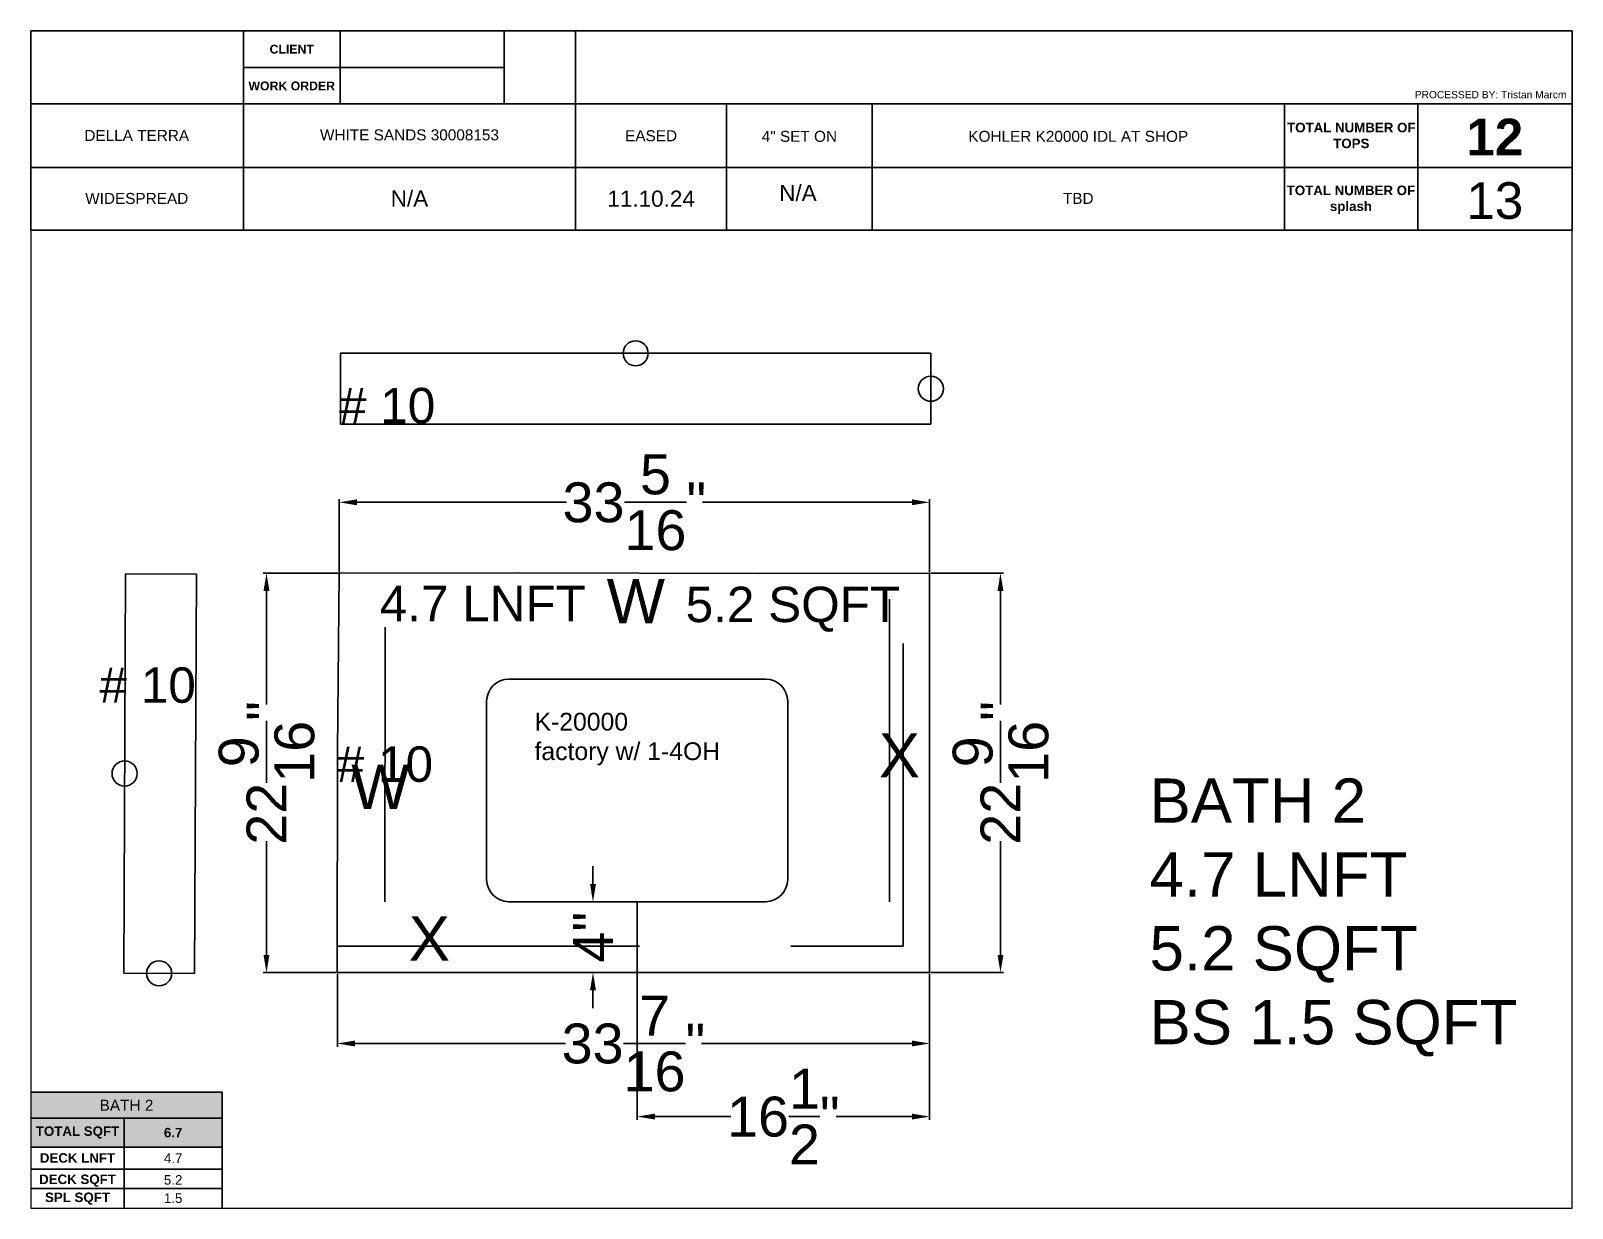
# Paper-space layout '#6 - BATH2' of a CAD drawing. Extents: x 0.2 to 10.8, y 0.2 to 8.3.
# The model-space entities are those that its viewports show. They can reach past a viewport. Long polylines and large blocks are cut down to what shows.
import ezdxf
from ezdxf.enums import TextEntityAlignment as Align

# ---------------------------------------------------------------- set-up
doc = ezdxf.new("R2010")
doc.units = 0
doc.header["$MEASUREMENT"] = 0
doc.linetypes.add('DASHED', pattern=[0.75, 0.5, -0.25])
doc.layers.get('0').update_dxf_attribs({"linetype": 'CONTINUOUS'})
doc.layers.get('Defpoints').update_dxf_attribs({"linetype": 'CONTINUOUS'})
for name, color, linetype in [('_CURVE', 7, 'CONTINUOUS'), ('BACK_SPLASH', 211, 'CONTINUOUS'), ('BLUE_BLUE', 5, 'CONTINUOUS'), ('GREEN_TEXT', 90, 'CONTINUOUS'), ('ORANGE_CABS', 30, 'DASHED'), ('RED_WALL', 1, 'CONTINUOUS')]:
    doc.layers.add(name, color=color, linetype=linetype)
doc.styles.add('Bold', font='arialbd.ttf')
doc.styles.add('Model Text', font='arial.ttf', dxfattribs={"height": 2})
doc.styles.get("Standard").update_dxf_attribs({"font": 'arial.ttf'})
doc.dimstyles.get("Standard").update_dxf_attribs({"dimtxt": 2.25, "dimasz": 1, "dimexe": 0.18, "dimexo": 0.0625, "dimgap": 0.09, "dimtad": 0, "dimdec": 4, "dimzin": 0, "dimdsep": 46, "dimlunit": 5, "dimtxsty": 'Standard', "dimcen": 1, "dimclrd": 3, "dimclre": 3, "dimadec": 0, "dimazin": 0, "dimtfac": 1, "dimtdec": 4, "dimtofl": 0, "dimtmove": 0, "dimatfit": 3, "dimfxl": 1, "dimtolj": 1, "dimtzin": 0, "dimarcsym": 0})

# ---------------------------------------------------------------- blocks, each defined once
blk = doc.blocks.new('*D152')
at = {"color": 3, "linetype": 'Continuous', "lineweight": -2, "transparency": 16777216}
for p, q in [((486.84, -367.928), (486.84, -363.811)), ((487.84, -363.991), (499.671, -363.991)), ((519.176, -363.991), (507.344, -363.991)), ((520.176, -367.929), (520.176, -363.811))]:
    blk.add_line(p, q, dxfattribs=at)
at = {"color": 3, "linetype": 'Continuous', "transparency": 16777216}
for points in [[(487.84, -363.824), (487.84, -364.157), (486.84, -363.991)], [(519.176, -363.824), (519.176, -364.157), (520.176, -363.991)]]:
    blk.add_solid(points, dxfattribs=at)
at = {"layer": 'Defpoints', "color": 0, "linetype": 'Continuous', "transparency": 16777216}
for p in [(520.176, -363.991), (486.84, -367.991), (520.176, -367.992)]:
    blk.add_point(p, dxfattribs=at)
at = {"color": 0, "linetype": 'Continuous', "transparency": 16777216, "insert": (503.508, -363.991), "char_height": 2.25, "attachment_point": 5}
blk.add_mtext('\\A1;33{\\H1x;\\S5/16;}"', dxfattribs=at)
blk = doc.blocks.new('*D153')
at = {"color": 3, "linetype": 'Continuous', "lineweight": -2, "transparency": 16777216}
for p, q in [((520.238, -367.992), (524.356, -367.992)), ((524.176, -368.992), (524.176, -375.407)), ((524.176, -389.534), (524.176, -383.119)), ((520.238, -390.534), (524.356, -390.534))]:
    blk.add_line(p, q, dxfattribs=at)
at = {"color": 3, "linetype": 'Continuous', "transparency": 16777216}
for points in [[(524.009, -368.992), (524.342, -368.992), (524.176, -367.992)], [(524.009, -389.534), (524.342, -389.534), (524.176, -390.534)]]:
    blk.add_solid(points, dxfattribs=at)
at = {"layer": 'Defpoints', "color": 0, "linetype": 'Continuous', "transparency": 16777216}
for p in [(520.176, -367.992), (520.176, -390.534), (524.176, -390.534)]:
    blk.add_point(p, dxfattribs=at)
at = {"color": 0, "linetype": 'Continuous', "transparency": 16777216, "insert": (524.176, -379.263), "char_height": 2.25, "attachment_point": 5, "rotation": 90}
blk.add_mtext('\\A1;22{\\H1x;\\S9/16;}"', dxfattribs=at)
blk = doc.blocks.new('*D154')
at = {"color": 3, "linetype": 'Continuous', "lineweight": -2, "transparency": 16777216}
for p, q in [((486.737, -390.596), (486.737, -394.714)), ((520.176, -390.596), (520.176, -394.714)), ((487.737, -394.534), (499.62, -394.534)), ((519.176, -394.534), (507.293, -394.534))]:
    blk.add_line(p, q, dxfattribs=at)
at = {"color": 3, "linetype": 'Continuous', "transparency": 16777216}
for points in [[(487.737, -394.367), (487.737, -394.701), (486.737, -394.534)], [(519.176, -394.367), (519.176, -394.701), (520.176, -394.534)]]:
    blk.add_solid(points, dxfattribs=at)
at = {"layer": 'Defpoints', "color": 0, "linetype": 'Continuous', "transparency": 16777216}
for p in [(486.737, -390.534), (520.176, -390.534), (486.737, -394.534)]:
    blk.add_point(p, dxfattribs=at)
at = {"color": 0, "linetype": 'Continuous', "transparency": 16777216, "insert": (503.456, -394.534), "char_height": 2.25, "attachment_point": 5}
blk.add_mtext('\\A1;33{\\H1x;\\S7/16;}"', dxfattribs=at)
blk = doc.blocks.new('*D155')
at = {"color": 3, "linetype": 'Continuous', "lineweight": -2, "transparency": 16777216}
for p, q in [((486.777, -367.991), (482.557, -367.991)), ((482.737, -368.991), (482.737, -375.406)), ((482.737, -389.534), (482.737, -383.119)), ((486.674, -390.534), (482.557, -390.534))]:
    blk.add_line(p, q, dxfattribs=at)
at = {"color": 3, "linetype": 'Continuous', "transparency": 16777216}
for points in [[(482.57, -368.991), (482.903, -368.991), (482.737, -367.991)], [(482.57, -389.534), (482.903, -389.534), (482.737, -390.534)]]:
    blk.add_solid(points, dxfattribs=at)
at = {"layer": 'Defpoints', "color": 0, "linetype": 'Continuous', "transparency": 16777216}
for p in [(482.737, -367.991), (486.84, -367.991), (486.737, -390.534)]:
    blk.add_point(p, dxfattribs=at)
at = {"color": 0, "linetype": 'Continuous', "transparency": 16777216, "insert": (482.737, -379.262), "char_height": 2.25, "attachment_point": 5, "rotation": 90}
blk.add_mtext('\\A1;22{\\H1x;\\S9/16;}"', dxfattribs=at)
blk = doc.blocks.new('*D178')
at = {"color": 3, "linetype": 'Continuous', "lineweight": -2, "transparency": 16777216}
for p, q in [((503.665, -386.596), (503.665, -398.841)), ((520.176, -390.596), (520.176, -398.841)), ((504.665, -398.661), (508.949, -398.661)), ((519.176, -398.661), (514.892, -398.661))]:
    blk.add_line(p, q, dxfattribs=at)
at = {"color": 3, "linetype": 'Continuous', "transparency": 16777216}
for points in [[(504.665, -398.494), (504.665, -398.828), (503.665, -398.661)], [(519.176, -398.494), (519.176, -398.828), (520.176, -398.661)]]:
    blk.add_solid(points, dxfattribs=at)
at = {"layer": 'Defpoints', "color": 0, "linetype": 'Continuous', "transparency": 16777216}
for p in [(503.665, -386.534), (520.176, -390.534), (520.176, -398.661)]:
    blk.add_point(p, dxfattribs=at)
at = {"color": 0, "linetype": 'Continuous', "transparency": 16777216, "insert": (511.92, -398.661), "char_height": 2.25, "attachment_point": 5}
blk.add_mtext('\\A1;16{\\H1x;\\S1/2;}"', dxfattribs=at)
blk = doc.blocks.new('*D179')
at = {"color": 3, "linetype": 'Continuous', "lineweight": -2, "transparency": 16777216}
for p, q in [((501.169, -385.534), (501.169, -384.534)), ((503.603, -386.534), (500.989, -386.534)), ((503.603, -390.534), (500.989, -390.534)), ((501.169, -391.534), (501.169, -392.534))]:
    blk.add_line(p, q, dxfattribs=at)
at = {"color": 3, "linetype": 'Continuous', "transparency": 16777216}
for points in [[(501.002, -385.534), (501.336, -385.534), (501.169, -386.534)], [(501.002, -391.534), (501.336, -391.534), (501.169, -390.534)]]:
    blk.add_solid(points, dxfattribs=at)
at = {"layer": 'Defpoints', "color": 0, "linetype": 'Continuous', "transparency": 16777216}
for p in [(503.665, -386.534), (501.169, -390.534), (503.665, -390.534)]:
    blk.add_point(p, dxfattribs=at)
at = {"color": 0, "linetype": 'Continuous', "transparency": 16777216, "insert": (501.169, -388.534), "char_height": 2.25, "attachment_point": 5, "rotation": 90}
blk.add_mtext('\\A1;4"', dxfattribs=at)

msp = doc.modelspace()

# ---------------------------------------------------------------- linework, layer by layer
at = {"color": 3, "linetype": 'Continuous'}
for centre in [(503.578072, -355.581824), (520.246015, -357.582432), (474.726283, -379.295665), (476.674648, -390.576479)]:
    msp.add_circle(centre, 0.707983, dxfattribs=at)
at = {"layer": '_CURVE', "color": 4, "linetype": 'Continuous'}
for p, q in [((496.415091, -373.971465), (510.915091, -373.971465)), ((495.165091, -385.283965), (495.165091, -375.221465)), ((512.165091, -375.221465), (512.165091, -385.283965)), ((510.915091, -386.533965), (496.415091, -386.533965))]:
    msp.add_line(p, q, dxfattribs=at)
for centre, start, end in [((496.415091, -375.221465), 90, 180), ((510.915091, -375.221465), 0, 90), ((496.415091, -385.283965), 180, 270), ((510.915091, -385.283965), 270, 0)]:
    msp.add_arc(centre, 1.25, start, end, dxfattribs=at)
at = {"layer": 'BACK_SPLASH', "color": 211}
for p, q in [((486.910056, -355.581216), (486.90991, -359.581216)), ((486.910056, -355.581216), (520.246088, -355.582432)), ((520.246088, -355.582432), (520.245942, -359.582432)), ((486.90991, -359.581216), (520.245942, -359.582432)), ((474.674669, -390.567321), (474.777898, -368.02401)), ((474.777898, -368.02401), (478.777856, -368.042326)), ((478.674627, -390.585637), (478.777856, -368.042326)), ((474.674669, -390.567321), (478.674627, -390.585637))]:
    msp.add_line(p, q, dxfattribs=at)
at = {"layer": 'BLUE_BLUE', "color": 5}
for p, q in [((520.175762, -390.533965), (520.175762, -367.991871)), ((486.736502, -390.533965), (520.175762, -390.533965))]:
    msp.add_line(p, q, dxfattribs=at)
at = {"layer": 'ORANGE_CABS', "color": 30, "linetype": 'DASHED', "ltscale": 0.5}
for p, q in [((518.675762, -389.033965), (518.675762, -367.994045)), ((517.916569, -386.533965), (517.916569, -369.309322)), ((489.413613, -386.533965), (489.432574, -371.028776)), ((486.73753, -389.033965), (518.675762, -389.033965))]:
    msp.add_line(p, q, dxfattribs=at)
at = {"layer": 'RED_WALL', "color": 1}
for p, q in [((486.839731, -367.990654), (486.745081, -378.016976)), ((497.026938, -367.970324), (486.839731, -367.990654)), ((510.551529, -368.005825), (497.026938, -367.970324)), ((520.175762, -367.991871), (510.551529, -368.005825)), ((486.745081, -378.016976), (486.736502, -390.533965)), ((503.665091, -386.533965), (503.665091, -390.533965))]:
    msp.add_line(p, q, dxfattribs=at)

# ---------------------------------------------------------------- texts
at = {"linetype": 'Continuous', "char_height": 2, "attachment_point": 5, "style": 'Model Text'}
for s, insert in [('# 10', (489.5477, -358.54711)), ('4.7 LNFT', (494.950653, -369.704165)), ('5.2 SQFT', (512.455997, -370.027732)), ('# 10', (476.030155, -374.321585)), ('# 10', (489.423093, -378.78137))]:
    msp.add_mtext(s, dxfattribs=dict(at, insert=insert))
at = {"linetype": 'Continuous', "attachment_point": 1, "style": 'Model Text'}
for s, width, insert, char_height in [('K-20000\\Pfactory w/ 1-4OH', 22.67607236, (497.869686, -375.871904), 1), ('{\\C3;BATH 2\\P}4.7 LNFT\\P5.2 SQFT{\\C3;\\P\\C6;BS 1.5 SQFT}', 29.66556514, (532.591352, -379.577601), 2.5)]:
    msp.add_mtext_dynamic_manual_height_columns(s, width=width, gutter_width=10, heights=[0], dxfattribs=dict(at, insert=insert, char_height=char_height))
at = {"layer": 'GREEN_TEXT', "color": 90}
for s, p in [('W', (501.93969, -368.315664)), ('X', (517.304937, -377.021176)), ('W', (487.521392, -378.807492)), ('X', (490.767922, -387.355323))]:
    msp.add_text(s, height=2.5, dxfattribs=at).set_placement(p, align=Align.TOP_LEFT)

# ---------------------------------------------------------------- dimensions: what is measured, and where the dimension line sits
at = {"linetype": 'Continuous'}
for base, p1, p2, picture, middle in [((520.175762, -363.990654), (486.839731, -367.990654), (520.175762, -367.991871), '*D152', (503.507747, -363.990654)), ((520.175762, -398.660875), (503.665091, -386.533965), (520.175762, -390.533965), '*D178', (511.920427, -398.660875)), ((486.736502, -394.533965), (520.175762, -390.533965), (486.736502, -390.533965), '*D154', (503.456132, -394.533965))]:
    dim = msp.add_linear_dim(base=base, p1=p1, p2=p2, dimstyle='Standard', override={"dimpost": '"'}, dxfattribs=at)
    dim.commit()
    dim.dimension.update_dxf_attribs({"geometry": picture, "text_midpoint": middle})
for base, p1, p2, picture, middle in [((482.736544, -367.990654), (486.736502, -390.533965), (486.839731, -367.990654), '*D155', (482.736544, -379.262309)), ((524.175762, -390.533965), (520.175762, -367.991871), (520.175762, -390.533965), '*D153', (524.175762, -379.262918)), ((501.169037, -390.533965), (503.665091, -386.533965), (503.665091, -390.533965), '*D179', (501.169037, -388.533965))]:
    dim = msp.add_linear_dim(base=base, p1=p1, p2=p2, angle=90, dimstyle='Standard', override={"dimpost": '"'}, dxfattribs=at)
    dim.commit()
    dim.dimension.update_dxf_attribs({"geometry": picture, "text_midpoint": middle})

psp = doc.layouts.new('#6 - BATH2')

# ---------------------------------------------------------------- hatches: boundary and pattern name
at = {"linetype": 'Continuous'}
h = psp.add_hatch(color=8, dxfattribs=at)
h.dxf.hatch_style = 1
h.paths.add_polyline_path([(1.526, 1.028), (0.219, 1.028), (0.219, 0.849), (1.526, 0.849)])
at = {"linetype": 'Continuous', "true_color": 0x7aafdf}
h = psp.add_hatch(color=143, dxfattribs=at)
h.dxf.hatch_style = 1
h.paths.add_polyline_path([(0.856, 0.849), (0.219, 0.849), (0.219, 0.651), (0.856, 0.651)])
at = {"linetype": 'Continuous', "true_color": 0xadddf7}
h = psp.add_hatch(color=141, dxfattribs=at)
h.dxf.hatch_style = 1
h.paths.add_polyline_path([(1.526, 0.651), (1.526, 0.849), (0.856, 0.849), (0.856, 0.651)])

# ---------------------------------------------------------------- linework, layer by layer
at = {"linetype": 'Continuous'}
for p, q in [((0.219, 6.915), (0.219, 8.277)), ((0.219, 8.277), (10.75, 8.277)), ((1.671, 6.915), (1.671, 8.277)), ((2.332, 7.779), (2.332, 8.277)), ((3.454, 7.779), (3.454, 8.277)), ((3.941, 6.915), (3.941, 8.277)), ((10.75, 6.915), (10.75, 8.277)), ((1.671, 8.027), (3.454, 8.027)), ((0.219, 7.779), (10.75, 7.779)), ((4.973, 6.915), (4.973, 7.779)), ((5.967, 6.915), (5.967, 7.779)), ((8.784, 6.915), (8.784, 7.779)), ((9.695, 6.915), (9.695, 7.779)), ((0.219, 7.343), (10.75, 7.343)), ((0.219, 6.915), (10.75, 6.915)), ((0.219, 1.028), (1.526, 1.028)), ((1.526, 0.235), (1.526, 1.028)), ((0.219, 0.849), (1.526, 0.849)), ((0.856, 0.235), (0.856, 0.849)), ((0.219, 0.651), (1.526, 0.651)), ((0.219, 0.502), (1.526, 0.502)), ((0.219, 0.369), (1.526, 0.369))]:
    psp.add_line(p, q, dxfattribs=at)

# ---------------------------------------------------------------- texts
at = {"linetype": 'Continuous', "attachment_point": 1, "style": 'Bold'}
for s, width, heights, insert, char_height in [('\\pxqc;CLIENT', 0.66068, [0.0617], (1.671, 8.182), 0.06), ('\\pxqc;WORK ORDER', 0.66068, [0.326], (1.671, 7.931), 0.06), ('\\pxqc;{\\C1;12}', 1.05345, [0], (9.695, 7.677), 0.25), ('\\pxqc;TOTAL SQFT', 0.63698, [0], (0.219, 0.794), 0.065), ('\\pxqc;6.7', 0.67022, [0], (0.856, 0.784), 0.065), ('\\pxqc;DECK LNFT', 0.63698, [0], (0.219, 0.611), 0.065), ('\\pxqc;DECK SQFT', 0.63698, [0], (0.219, 0.465), 0.065), ('\\pxqc;SPL SQFT', 0.63698, [0], (0.219, 0.342), 0.065)]:
    psp.add_mtext_dynamic_manual_height_columns(s, width=width, gutter_width=1, heights=heights, dxfattribs=dict(at, insert=insert, char_height=char_height))
at = {"linetype": 'Continuous', "insert": (10.711, 7.841), "char_height": 0.05, "width": 1.70098, "attachment_point": 6}
psp.add_mtext('PROCESSED BY: Tristan Marcm', dxfattribs=at)
at = {"linetype": 'Continuous'}
for s, width, insert, char_height, attachment_point in [('\\pxqc;DELLA TERRA', 1.44661, (0.219, 7.6), 0.075, 1), ('\\pxqc;WHITE SANDS 30008153', 2.26984, (1.671, 7.604), 0.075, 1), ('\\pxqc;EASED', 1.03179, (3.941, 7.598), 0.075, 1), ('\\pxqc;4" SET ON', 0.99428, (4.973, 7.594), 0.075, 1), ('\\pxqc;KOHLER K20000 IDL AT SHOP', 2.81691, (5.967, 7.594), 0.075, 1), ('\\pxqc;WIDESPREAD', 1.44661, (0.219, 7.17), 0.075, 1), ('\\pxqc;N/A', 2.26984, (1.671, 7.187), 0.11, 1), ('11.10.24', 1.03179, (4.457, 7.13), 0.11, 5), ('\\A1;\\pxqc;N/A', 0.99428, (4.963, 7.225), 0.11, 1), ('\\pxqc;TBD', 2.81691, (5.967, 7.17), 0.075, 1), ('\\pxqc;13', 1.05345, (9.695, 7.243), 0.25, 1), ('\\pxqc;BATH 2', 1.30633, (0.219, 0.976), 0.075, 1), ('\\pxqc;4.7', 0.67022, (0.856, 0.609), 0.065, 1), ('\\pxqc;5.2', 0.67022, (0.856, 0.461), 0.065, 1), ('\\pxqc;1.5', 0.67022, (0.856, 0.336), 0.065, 1)]:
    psp.add_mtext_dynamic_manual_height_columns(s, width=width, gutter_width=1, heights=[0], dxfattribs=dict(at, insert=insert, char_height=char_height, attachment_point=attachment_point))
at = {"color": 1, "linetype": 'Continuous', "char_height": 0.065, "attachment_point": 1, "style": 'Bold'}
for s, width, heights, insert in [('\\pxqc;TOTAL NUMBER OF TOPS', 0.91452, [0.19], (8.784, 7.649)), ('\\pxqc;TOTAL NUMBER OF splash', 0.90958, [0.22], (8.784, 7.22))]:
    psp.add_mtext_dynamic_manual_height_columns(s, width=width, gutter_width=1, heights=heights, dxfattribs=dict(at, insert=insert))

# ---------------------------------------------------------------- viewports
at = {"layer": '0', "linetype": 'Continuous', "view_target_point": (28.492705, 47.041378)}
psp.add_viewport(center=(5.485, 3.575), size=(10.532, 6.67951), view_center_point=(484.453504, -423.275718), view_height=55.19054504, dxfattribs=at)

doc.saveas('drawing.dxf')
